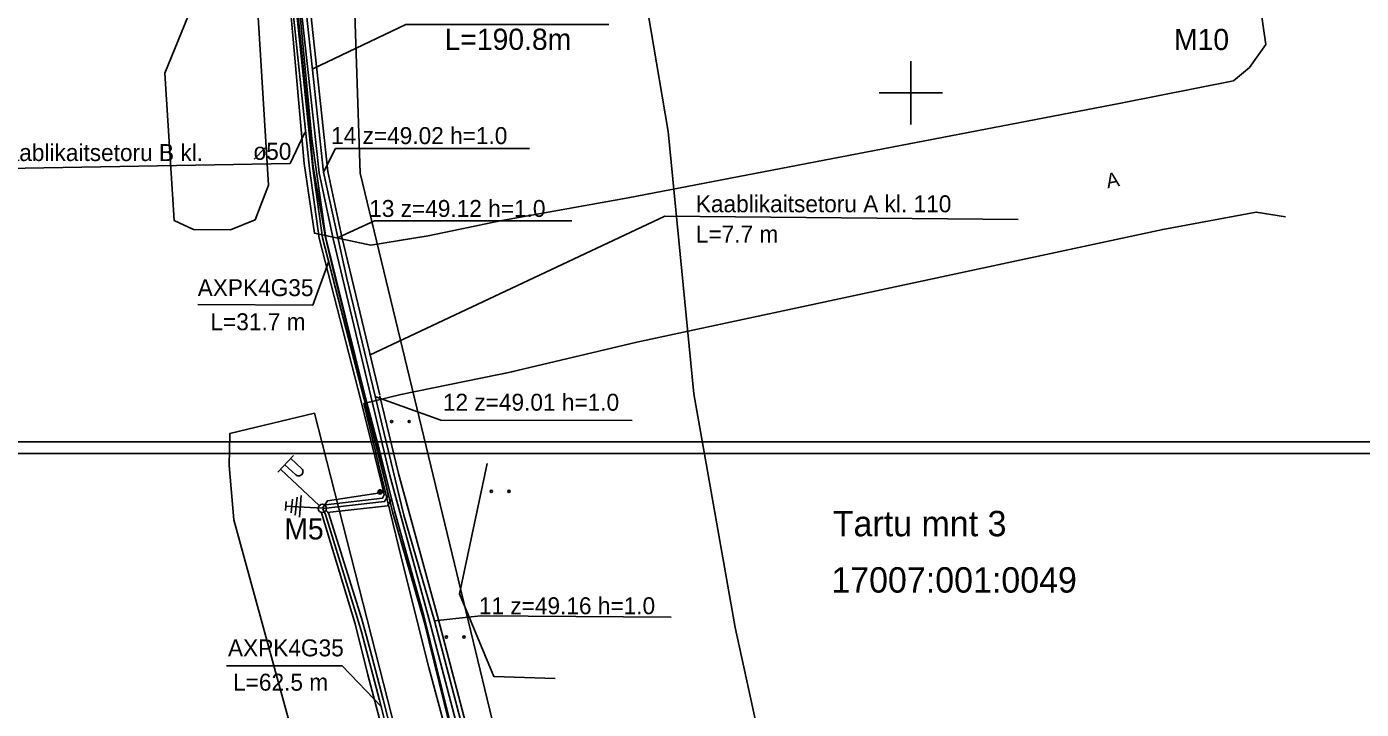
# Model space of a CAD drawing. Extents: x 640994 to 642090, y 6455850 to 6457430.
# Drawn here: x 641408.2 to 641471.3, y 6456120.9 to 6456153.1 of the extents above; entities that cross this region are included whole.
import ezdxf

# ---------------------------------------------------------------- set-up
doc = ezdxf.new("R2010")
doc.units = 0
for name, color, linetype in [('Level 1', 7, 'Continuous'), ('Level 20', 7, 'Continuous'), ('Level 21', 7, 'Continuous'), ('Level 26', 7, 'Continuous'), ('Level 30', 7, 'Continuous'), ('Level 33', 7, 'Continuous'), ('Level 35', 7, 'Continuous'), ('Level 40', 7, 'Continuous'), ('Level 45', 7, 'Continuous'), ('Level 47', 7, 'Continuous'), ('Level 50', 7, 'Continuous'), ('Level 51', 7, 'Continuous'), ('Level 52', 7, 'Continuous'), ('Level 53', 7, 'Continuous'), ('Level 9', 7, 'Continuous')]:
    doc.layers.add(name, color=color, linetype=linetype)

# ---------------------------------------------------------------- blocks, each defined once
blk = doc.blocks.new('MURU1')
at = {"layer": 'Level 1'}
blk.add_line((0, 0), (0, 0), dxfattribs=at)
blk.add_line((0, 0), (0, 0), dxfattribs=at)
for centre in [(-0.000802, 0), (0.000856, 0)]:
    blk.add_circle(centre, 0.00011, dxfattribs=at)
blk = doc.blocks.new('TORVA3')
at = {"layer": 'Level 1'}
blk.add_lwpolyline([(0, 0), (0, 0), (0, 0)], dxfattribs=at)
blk = doc.blocks.new('LIIKL3')
at = {"layer": 'Level 1'}
blk.add_line((0, 0), (0, 0), dxfattribs=at)
blk.add_line((0, 0), (0, 0), dxfattribs=at)
blk.add_line((0, 0), (0, 0), dxfattribs=at)
blk.add_line((0, 0), (0, 0), dxfattribs=at)
blk.add_line((0, 0), (0, 0), dxfattribs=at)
blk.add_line((0, 0), (0, 0), dxfattribs=at)

msp = doc.modelspace()

# ---------------------------------------------------------------- linework, layer by layer
at = {"layer": 'Level 1'}
for p, q in [((641423.17, 6456141.91), (641423.17, 6456141.91)), ((641423.25, 6456141.9), (641423.25, 6456141.9)), ((641422.9, 6456141.52), (641422.9, 6456141.52)), ((641425.54, 6456131.98), (641425.54, 6456131.98)), ((641427.27, 6456124.74), (641427.27, 6456124.74))]:
    msp.add_line(p, q, dxfattribs=at)
at = {"layer": 'Level 20'}
for p, q in [((641450, 6456148.5), (641450, 6456151.5)), ((641448.5, 6456150), (641451.5, 6456150))]:
    msp.add_line(p, q, dxfattribs=at)
at = {"layer": 'Level 21'}
for points in [[(641423.36, 6456141.24), (641422.25, 6456146.26), (641421.45, 6456153.71), (641421.23, 6456156.75), (641421.33, 6456165.4), (641421.07, 6456174.55), (641420.83, 6456182.84), (641420.73, 6456185.1), (641420.3, 6456194.05), (641420.13, 6456201.96), (641419.8, 6456208.09)], [(641423.11, 6456143.2), (641422.45, 6456146.29), (641421.65, 6456153.73), (641421.43, 6456156.76), (641421.53, 6456165.4), (641421.27, 6456174.56), (641421.03, 6456182.85), (641420.93, 6456185.11), (641420.5, 6456194.06), (641420.29, 6456201.99), (641419.89, 6456207.97)], [(641422.7, 6456143.1), (641422.04, 6456146.23), (641421.23, 6456153.69), (641421.01, 6456156.74), (641421.11, 6456165.4), (641420.85, 6456174.54), (641420.61, 6456182.83), (641420.51, 6456185.09), (641420.08, 6456194.04), (641419.91, 6456201.95), (641419.75, 6456207.78)], [(641483.69, 6456175.1), (641478.61, 6456173.65), (641468.6, 6456171.51), (641458.11, 6456169), (641447.25, 6456166.72), (641437.43, 6456164.54), (641436.56, 6456163.85), (641436.17, 6456162.72), (641436.86, 6456158.01), (641438.53, 6456148.17), (641439.74, 6456135.78), (641441.7, 6456124.75), (641443.99, 6456114.24), (641445.48, 6456104.61), (641447.94, 6456094.96), (641450.04, 6456084.74), (641451.8, 6456074.71), (641453.12, 6456065.68), (641456.37, 6456048.57)], [(641456.25, 6456047.98), (641454.9, 6456047.86), (641449.51, 6456047.25), (641446.07, 6456054.52), (641442.64, 6456061.96), (641441.44, 6456068.91), (641439.51, 6456078.56), (641437.49, 6456086.86), (641435.52, 6456094.75), (641432.03, 6456108.19), (641429.34, 6456117.15), (641427.28, 6456125), (641425.39, 6456131.93), (641422.7, 6456143.1)], [(641424.91, 6456135.73), (641423.11, 6456143.2)], [(641456.23, 6456048.2), (641454.88, 6456048.08), (641449.64, 6456047.48), (641446.27, 6456054.61), (641442.85, 6456062.03), (641441.65, 6456068.95), (641439.72, 6456078.61), (641437.7, 6456086.91), (641435.73, 6456094.8), (641432.24, 6456108.25), (641429.55, 6456117.21), (641427.49, 6456125.06), (641426.04, 6456130.06), (641423.36, 6456141.24)], [(641456.21, 6456048.4), (641454.86, 6456048.28), (641449.76, 6456047.7), (641446.45, 6456054.7), (641443.05, 6456062.09), (641441.85, 6456068.99), (641439.92, 6456078.65), (641437.9, 6456086.96), (641435.93, 6456094.85), (641432.44, 6456108.3), (641429.75, 6456117.27), (641427.69, 6456125.11), (641425.8, 6456132.03), (641424.92, 6456135.68)]]:
    msp.add_lwpolyline(points, dxfattribs=at)
at = {"layer": 'Level 26'}
for p, q in [((641420.09, 6456132.08), (641420.84, 6456132.88)), ((641420.23, 6456132.22), (641422.05, 6456130.51)), ((641420.43, 6456132.44), (641420.94, 6456131.96)), ((641420.71, 6456132.73), (641421.22, 6456132.25)), ((641420.92, 6456130.06), (641421, 6456130.9)), ((641421.12, 6456129.97), (641421.2, 6456130.98)), ((641420.45, 6456130.27), (641420.49, 6456130.71)), ((641420.47, 6456130.49), (641422.2, 6456130.38)), ((641420.72, 6456130.16), (641420.78, 6456130.81))]:
    msp.add_line(p, q, dxfattribs=at)
msp.add_lwpolyline([(641422.2, 6456130.38), (641422.44, 6456130.73), (641424.93, 6456131.11)], dxfattribs=at)
msp.add_circle((641422.196, 6456130.378), 0.2, dxfattribs=at)
msp.add_arc((641421.082, 6456132.112), 0.2, 226.68199, 46.80338, dxfattribs=at)
at = {"layer": 'Level 30'}
for points in [[(641427.19, 6456143.24), (641424.48, 6456142.81), (641421.82, 6456143.37), (641421.34, 6456146.66), (641420.64, 6456154.5), (641420.55, 6456157.58), (641420.54, 6456158.74), (641419.87, 6456184.06), (641419.12, 6456198.76), (641419.12, 6456202.36), (641419.09, 6456209.39), (641419.07, 6456212.65), (641419.49, 6456213.13), (641420.78, 6456213.03), (641426.44, 6456208.36), (641436.31, 6456197.91), (641453.01, 6456180.46)], [(641465.74, 6456159.34), (641466.77, 6456152.28), (641466, 6456151.2), (641465.24, 6456150.56), (641459.91, 6456149.52), (641436.65, 6456145.05), (641430.68, 6456143.97)], [(641416.02, 6456154.02), (641414.76, 6456150.93), (641415.2, 6456143.97), (641416.11, 6456143.54), (641417.86, 6456143.53), (641419.02, 6456144.01), (641419.66, 6456145.64), (641418.91, 6456157.68), (641418.37, 6456157.82)], [(641467.7, 6456144.15), (641466.31, 6456144.36), (641461.9, 6456143.55), (641437.05, 6456138.22), (641430.8, 6456136.75)], [(641430.68, 6456143.97), (641427.19, 6456143.24), (641425.83, 6456143.03)], [(641447.71, 6456053.77), (641445.65, 6456053.31), (641442.58, 6456061.63), (641439.14, 6456077.72), (641436.45, 6456088.67), (641434.6, 6456095.82), (641433.19, 6456101.57), (641431.66, 6456106.96), (641431.17, 6456108.72), (641428.44, 6456118.36), (641427.22, 6456122.87), (641425.94, 6456128.01), (641424.15, 6456135.33), (641425.91, 6456135.75), (641431.23, 6456136.84)], [(641443.43, 6456051.43), (641440.8, 6456050.52), (641438.72, 6456050.25), (641437.55, 6456050.75), (641434.99, 6456064.21), (641430.53, 6456083.27), (641428.64, 6456091.12), (641425.17, 6456103.33), (641421.18, 6456118.3), (641418.01, 6456129.83), (641417.79, 6456132.4), (641417.83, 6456133.92), (641421.83, 6456134.87), (641425.85, 6456119.09), (641429.46, 6456106.36), (641433.69, 6456091.67), (641437.54, 6456076), (641440.18, 6456061.15), (641443.43, 6456051.43)], [(641429.98, 6456132.5), (641428.67, 6456126.34), (641430.29, 6456122.44), (641433.19, 6456122.35)]]:
    msp.add_lwpolyline(points, dxfattribs=at)
at = {"layer": 'Level 40'}
msp.add_lwpolyline([(641534.19, 6456239.99), (641491.75, 6456227.68), (641467.1, 6456220.52), (641449.49, 6456216.22), (641421.65, 6456215.91), (641423.99, 6456146.21), (641439.55, 6456081.74), (641444.04, 6456049.26), (641464.17, 6456051.14), (641465.46, 6456037.37), (641473.18, 6456039.43), (641475.1, 6455998.97), (641474.6, 6455995.01)], dxfattribs=at)
at = {"layer": 'Level 45'}
for points in [[(641418.39, 6456156.39), (641420.86, 6456156.52), (641420.98, 6456153.86), (641421.74, 6456146.44), (641422.2, 6456143.16), (641424.17, 6456135.53), (641425.2, 6456131.51)], [(641418.77, 6456156.26), (641420.71, 6456156.36), (641420.78, 6456154.07), (641421.59, 6456146.42), (641422.05, 6456143.13), (641424.02, 6456135.49), (641425.02, 6456131.44)], [(641439.32, 6456062.46), (641438.13, 6456068.79), (641438.57, 6456069.08), (641441, 6456068.71), (641441.17, 6456069), (641440.09, 6456074.3), (641438.74, 6456080.32), (641437.24, 6456086.16), (641436.15, 6456090.23), (641434.54, 6456096.75), (641433.13, 6456102.36), (641432.31, 6456105.6), (641431.35, 6456108.92), (641430.09, 6456113.29), (641429, 6456117.11), (641428.19, 6456120.24), (641427.01, 6456125.04), (641425.51, 6456130.21), (641424.8, 6456133.21), (641422.69, 6456141.7), (641422.34, 6456143.17), (641421.77, 6456146.5), (641421.01, 6456154.1)], [(641425.6, 6456130.26), (641424.88, 6456133.18), (641424.24, 6456135.59), (641422.36, 6456143.16), (641421.7, 6456147.83), (641421.15, 6456153.64)], [(641422.23, 6456130.37), (641425.14, 6456130.7), (641425.3, 6456130.98), (641425.2, 6456131.51)], [(641422.34, 6456130.54), (641425.04, 6456130.86), (641425.12, 6456131.01), (641425.02, 6456131.44)], [(641437.81, 6456069.93), (641438, 6456070.46), (641437.16, 6456074.73), (641436.66, 6456077.39), (641436.19, 6456079.66), (641435.31, 6456083.07), (641433.64, 6456089.19), (641431.68, 6456096.14), (641430.13, 6456101.43), (641428.73, 6456106.75), (641428.51, 6456107.57), (641427.04, 6456113.07), (641426.28, 6456115.97), (641426.11, 6456116.67), (641425.51, 6456118.9), (641424.89, 6456121.32), (641424.04, 6456124.55), (641423.91, 6456125.02), (641422.35, 6456130.09), (641422.22, 6456130.36)], [(641438, 6456070.07), (641438.15, 6456070.45), (641437.3, 6456074.76), (641436.8, 6456077.42), (641436.33, 6456079.69), (641435.45, 6456083.11), (641433.78, 6456089.23), (641431.82, 6456096.18), (641430.28, 6456101.45), (641428.92, 6456106.8), (641428.68, 6456107.63), (641427.24, 6456113.13), (641426.53, 6456115.92), (641426.19, 6456117.06), (641425.69, 6456118.94), (641425.07, 6456121.36), (641424.54, 6456123.4), (641424.29, 6456124.35), (641424.05, 6456125.19), (641422.49, 6456130.17), (641422.37, 6456130.28)], [(641422.42, 6456130.19), (641425.27, 6456130.5), (641425.48, 6456130.85)], [(641425.6, 6456130.26), (641426.99, 6456125.3), (641429.05, 6456116.95), (641431.76, 6456107.59), (641432.61, 6456104.62), (641435.11, 6456094.46), (641438.61, 6456081.12), (641439.46, 6456077.33), (641440.04, 6456074.77)], [(641429.92, 6456101.53), (641424.35, 6456122.52), (641423.75, 6456124.92), (641422.15, 6456130.16)], [(641417.67, 6456122.95), (641423.13, 6456122.95), (641425.01, 6456120.99)]]:
    msp.add_lwpolyline(points, dxfattribs=at)
at = {"layer": 'Level 47'}
msp.add_lwpolyline([(641435.73, 6456153.23), (641426.14, 6456153.23), (641421.74, 6456151.13)], dxfattribs=at)
at = {"layer": 'Level 50'}
for points in [[(641347.44, 6456133.527), (641544.94, 6456133.527), (641544.94, 6456270.527), (641347.44, 6456270.527)], [(641350.691, 6455995.965), (641548.191, 6455995.965), (641548.191, 6456132.965), (641350.691, 6456132.965)]]:
    msp.add_lwpolyline(points, close=True, dxfattribs=at)
at = {"layer": 'Level 51'}
for p, q in [((641418.98, 6456146.87), (641419.5, 6456147.4)), ((641421.74, 6456139.97), (641422.49, 6456142)), ((641416.32, 6456140), (641421.74, 6456139.97))]:
    msp.add_line(p, q, dxfattribs=at)
msp.add_lwpolyline([(641406.35, 6456146.41), (641420.67, 6456146.66), (641421.37, 6456148.12)], dxfattribs=at)
at = {"layer": 'Level 52'}
for points in [[(641422.25, 6456146.26), (641422.82, 6456147.37), (641431.98, 6456147.37)], [(641422.91, 6456143.15), (641424.66, 6456143.96), (641433.99, 6456143.95)], [(641424.72, 6456135.65), (641427.8, 6456134.55), (641436.83, 6456134.53)], [(641427.49, 6456125.06), (641429.66, 6456125.31), (641438.68, 6456125.24)]]:
    msp.add_lwpolyline(points, dxfattribs=at)
at = {"layer": 'Level 53'}
msp.add_lwpolyline([(641424.43, 6456137.61), (641438.37, 6456144.17), (641455.07, 6456144.02)], dxfattribs=at)
at = {"layer": 'Level 9'}
for radius in [0.1, 0.1, 0.1, 0.1, 0.1, 0.0997, 0.0975, 0.0931, 0.0931, 0.0922, 0.0875, 0.0875, 0.0875, 0.0844, 0.079, 0.0779, 0.0762, 0.0748, 0.0748, 0.0748, 0.0742, 0.0742, 0.0697, 0.0676, 0.0669, 0.0669, 0.0656, 0.0653, 0.0645, 0.0645, 0.0604, 0.058, 0.0573, 0.0573, 0.0573, 0.0573, 0.0541, 0.0541, 0.0495, 0.0438, 0.0438, 0.0377, 0.0377, 0.0377, 0.0366, 0.0335, 0.0305, 0.0244, 0.0171, 0.0159, 0.0122, 0.0094, 0.0094, 0.00606, 0.00258]:
    msp.add_circle((641424.924, 6456131.155), radius, dxfattribs=at)

# ---------------------------------------------------------------- block references
at = {"layer": 'Level 30', "xscale": 500, "yscale": 500}
for p in [(641425.87, 6456134.48), (641430.58, 6456131.19), (641428.46, 6456124.3)]:
    msp.add_blockref('MURU1', p, dxfattribs=at)
at = {"layer": 'Level 33', "xscale": 500, "yscale": 500}
msp.add_blockref('LIIKL3', (641425.15, 6456134.97), dxfattribs=at)
at = {"layer": 'Level 35', "xscale": 499.99999999999994, "yscale": 500, "rotation": 112.60915500000027}
msp.add_blockref('TORVA3', (641420.53, 6456133.18), dxfattribs=at)

# ---------------------------------------------------------------- texts
at = {"layer": 'Level 30'}
msp.add_text('A', height=0.69, rotation=10.69819, dxfattribs=at).set_placement((641459.29, 6456145.49))
at = {"layer": 'Level 40'}
for s, p in [('Tartu mnt 3', (641446.31, 6456129.06)), ('17007:001:0049', (641446.24, 6456126.4))]:
    msp.add_text(s, height=1.2, dxfattribs=at).set_placement(p)
at = {"layer": 'Level 47'}
msp.add_text('L=190.8m', height=1, dxfattribs=at).set_placement((641427.97, 6456152.03))
at = {"layer": 'Level 51'}
for s, height, p in [('M10', 1, (641462.43, 6456152.02)), ('Kaablikaitsetoru B kl. ', 0.79998, (641406.57, 6456146.78)), ('o50', 0.8, (641418.95, 6456146.84)), (' AXPK4G35', 0.8, (641416.01, 6456140.4)), ('L=31.7 m', 0.8, (641416.91, 6456138.79)), ('M5', 1, (641420.4, 6456128.91)), (' AXPK4G35', 0.8, (641417.44, 6456123.39)), ('L=62.5 m', 0.8, (641417.98, 6456121.77))]:
    msp.add_text(s, height=height, dxfattribs=at).set_placement(p)
at = {"layer": 'Level 52'}
for s, p in [('14 z=49.02 h=1.0', (641422.61, 6456147.58)), ('13 z=49.12 h=1.0', (641424.41, 6456144.14)), ('12 z=49.01 h=1.0', (641427.89, 6456134.99)), ('11 z=49.16 h=1.0', (641429.59, 6456125.38))]:
    msp.add_text(s, height=0.79998, dxfattribs=at).set_placement(p)
at = {"layer": 'Level 53'}
for s, height, p in [('Kaablikaitsetoru A kl. 110', 0.79998, (641439.84, 6456144.36)), ('L=7.7 m', 0.8, (641439.84, 6456142.93))]:
    msp.add_text(s, height=height, dxfattribs=at).set_placement(p)

doc.saveas('drawing.dxf')
